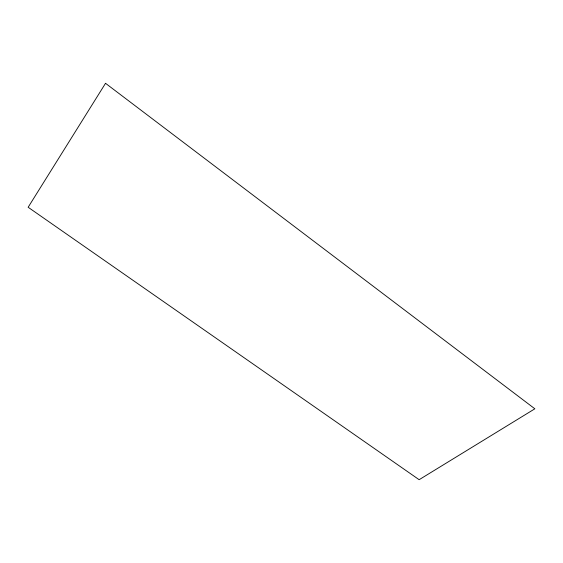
<?xml version="1.0" encoding="UTF-8"?>
<svg xmlns="http://www.w3.org/2000/svg" width="563" height="563" viewBox="0 0 563 563"><rect width="100%" height="100%" fill="white"/><g stroke="black" fill="none" stroke-linecap="round" stroke-linejoin="round"><path stroke-width="0.84" d="M105.527 83.303L28.15 207.261L419.146 479.697L534.85 408.801L105.527 83.303"/></g></svg>
